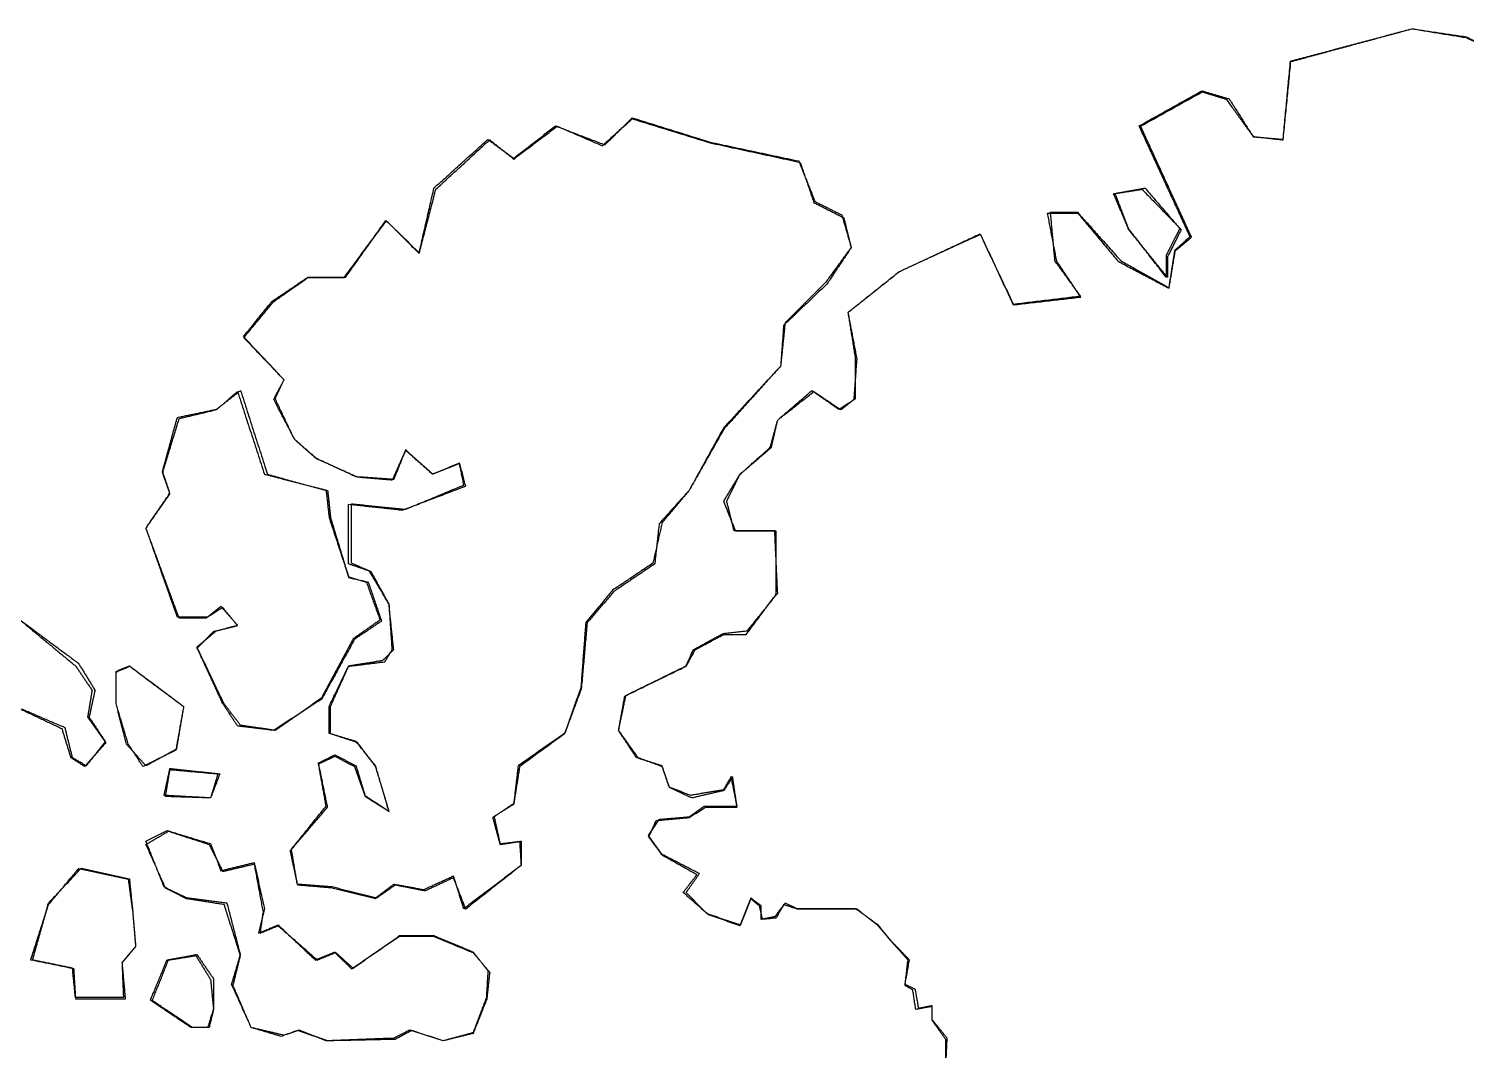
# Model space of a CAD drawing. Header units: millimetres. Extents: x 4 to 525, y -334 to -6.
# Drawn here: x 110.9 to 213.9, y -79.2 to -5.9 of the extents above; entities that cross this region are included whole.
import ezdxf

# ---------------------------------------------------------------- set-up
doc = ezdxf.new("R2010")
doc.units = ezdxf.units.MM
for name, color, linetype in [('boundaries', 7, 'CONTINUOUS'), ('boundaries001', 7, 'CONTINUOUS'), ('boundaries002', 7, 'CONTINUOUS'), ('boundaries004', 7, 'CONTINUOUS'), ('boundaries014', 7, 'CONTINUOUS'), ('boundaries016', 7, 'CONTINUOUS'), ('boundaries021', 7, 'CONTINUOUS'), ('boundaries024', 7, 'CONTINUOUS'), ('boundaries028', 7, 'CONTINUOUS'), ('boundaries030', 7, 'CONTINUOUS'), ('mapOutline272', 7, 'CONTINUOUS'), ('mapOutline274', 7, 'CONTINUOUS'), ('mapOutline277', 7, 'CONTINUOUS'), ('mapOutline282', 7, 'CONTINUOUS'), ('mapOutline287', 7, 'CONTINUOUS'), ('mapOutline289', 7, 'CONTINUOUS'), ('mapOutline299', 7, 'CONTINUOUS'), ('mapOutline301', 7, 'CONTINUOUS'), ('mapOutline302', 7, 'CONTINUOUS'), ('mapOutline303', 7, 'CONTINUOUS')]:
    doc.layers.add(name, color=color, linetype=linetype)

msp = doc.modelspace()

# ---------------------------------------------------------------- linework, layer by layer
at = {"layer": 'boundaries'}
for points in [[(201.295, -8.2497), (210, -5.9267)], [(210, -5.9267), (213.889, -6.5061)], [(213.889, -6.5061), (219.26, -9.0223)], [(200.766, -13.8589), (201.295, -8.2497)], [(190.447, -12.8905), (194.945, -10.377)], [(194.945, -10.377), (196.903, -10.9564)], [(196.903, -10.9564), (198.623, -13.6657)], [(194.098, -20.8254), (190.447, -12.8905)], [(198.623, -13.6657), (200.766, -13.8589)], [(184.415, -22.569), (184.097, -19.0844)], [(184.097, -19.0844), (186.029, -19.0844)], [(186.029, -19.0844), (189.151, -22.569)], [(173.249, -23.3415), (179.044, -20.6322)], [(179.044, -20.6322), (181.425, -25.6646)], [(193.014, -21.7937), (194.098, -20.8254)], [(186.24, -25.0825), (184.415, -22.569)], [(189.151, -22.569), (192.59, -24.5004)], [(192.59, -24.5004), (193.014, -21.7937)], [(169.598, -26.2467), (173.249, -23.3415)], [(181.425, -25.6646), (186.24, -25.0825)], [(170.127, -29.5275), (169.598, -26.2467)], [(170.127, -32.4379), (170.127, -29.5275)], [(164.544, -33.9725), (167.005, -31.8558)], [(167.005, -31.8558), (168.936, -33.2052)], [(168.936, -33.2052), (170.127, -32.4379)], [(164.095, -35.9304), (164.544, -33.9725)], [(161.846, -37.8619), (164.095, -35.9304)], [(160.893, -39.7933), (161.846, -37.8619)], [(161.422, -41.91), (160.893, -39.7933)], [(164.333, -41.91), (161.422, -41.91)], [(164.544, -46.3815), (164.333, -41.91)], [(162.375, -49.0802), (164.544, -46.3815)], [(158.512, -50.4296), (160.655, -49.2654)], [(160.655, -49.2654), (162.375, -49.0802)], [(157.983, -51.5938), (158.512, -50.4296)], [(153.67, -53.7104), (157.983, -51.5938)], [(153.141, -56.224), (153.67, -53.7104)], [(154.437, -58.1819), (153.141, -56.224)], [(156.263, -58.764), (154.437, -58.1819)], [(156.792, -60.2985), (156.263, -58.764)], [(161.211, -59.5312), (160.655, -60.4838)], [(161.634, -61.6479), (161.211, -59.5312)], [(158.3, -60.8806), (156.792, -60.2985)], [(160.655, -60.4838), (158.3, -60.8806)], [(158.194, -62.4152), (159.279, -61.6479)], [(159.279, -61.6479), (161.634, -61.6479)], [(155.284, -63.7646), (156.051, -62.6004)], [(156.051, -62.6004), (158.194, -62.4152)], [(156.263, -65.114), (155.284, -63.7646)], [(158.935, -66.4898), (156.263, -65.114)], [(157.983, -67.8392), (158.935, -66.4898)], [(159.491, -69.3738), (157.983, -67.8392)], [(162.613, -68.236), (161.846, -70.1675)], [(163.354, -68.7917), (162.613, -68.236)], [(163.354, -69.7706), (163.354, -68.7917)], [(165.074, -68.6065), (164.333, -69.5854)], [(165.92, -69.0033), (165.074, -68.6065)], [(170.127, -69.0033), (165.92, -69.0033)], [(171.741, -70.1675), (170.127, -69.0033)], [(161.846, -70.1675), (159.491, -69.3738)], [(164.333, -69.5854), (163.354, -69.7706)], [(172.694, -71.3317), (171.741, -70.1675)], [(173.99, -72.681), (172.694, -71.3317)], [(173.673, -74.4273), (173.99, -72.681)], [(174.413, -74.7977), (173.673, -74.4273)], [(174.651, -76.1471), (174.413, -74.7977)], [(175.604, -75.9619), (174.651, -76.1471)], [(175.604, -76.9408), (175.604, -75.9619)], [(176.689, -78.2902), (175.604, -76.9408)], [(176.583, -80.6185), (176.689, -78.2902)]]:
    msp.add_open_spline(points, degree=1, dxfattribs=at)
at = {"layer": 'boundaries001'}
for points in [[(152.162, -14.2452), (154.12, -12.3111)], [(154.12, -12.3111), (159.703, -14.052)], [(145.627, -15.2135), (148.616, -12.8905)], [(148.616, -12.8905), (152.162, -14.2452)], [(139.912, -17.3434), (143.775, -13.8589)], [(143.775, -13.8589), (145.627, -15.2135)], [(159.702, -14.052), (166.053, -15.4067)], [(166.053, -15.4067), (167.217, -18.3118)], [(138.853, -21.9869), (139.912, -17.3434)], [(167.217, -18.3118), (169.148, -19.2775)], [(169.148, -19.2775), (169.81, -21.6006)], [(133.588, -23.7278), (136.472, -19.6665)], [(136.472, -19.6665), (138.853, -21.9869)], [(169.81, -21.6006), (167.984, -24.1035)], [(128.296, -25.4794), (130.889, -23.7278)], [(130.889, -23.7278), (133.588, -23.7278)], [(167.984, -24.1035), (165.074, -27.014)], [(126.259, -27.9929), (128.296, -25.4794)], [(165.074, -27.014), (164.756, -30.1096)], [(129.17, -31.0885), (126.259, -27.9929)], [(164.756, -30.1096), (160.655, -34.5546)], [(128.535, -32.4379), (129.17, -31.0885)], [(129.91, -35.3483), (128.535, -32.4379)], [(160.655, -34.5546), (158.194, -39.026)], [(131.419, -36.6977), (129.91, -35.3483)], [(134.329, -38.0471), (131.419, -36.6977)], [(137.874, -36.1156), (137.028, -38.2323)], [(139.806, -37.8619), (137.874, -36.1156)], [(141.737, -37.0681), (139.806, -37.8619)], [(142.055, -38.6292), (141.737, -37.0681)], [(137.028, -38.2323), (134.329, -38.0471)], [(137.874, -40.3754), (142.055, -38.6292)], [(158.194, -39.026), (156.263, -41.3279)], [(134.011, -44.2383), (134.011, -39.9785)], [(134.011, -39.9785), (137.874, -40.3754)], [(156.263, -41.3279), (155.601, -44.2383)], [(135.308, -44.8204), (134.011, -44.2383)], [(155.601, -44.2383), (152.718, -46.1698)], [(136.684, -47.1488), (135.308, -44.8204)], [(152.718, -46.1698), (150.786, -48.4981)], [(137.028, -50.4296), (136.684, -47.1487)], [(150.786, -48.4981), (150.442, -53.1283)], [(136.26, -51.1969), (137.028, -50.4296)], [(133.8, -51.5938), (136.26, -51.1969)], [(132.398, -54.5042), (133.8, -51.5938)], [(150.442, -53.1283), (149.278, -56.4356)], [(132.398, -56.4356), (132.398, -54.5042)], [(134.329, -57.0177), (132.398, -56.4356)], [(149.278, -56.4356), (145.944, -58.764)], [(135.731, -58.764), (134.329, -57.0177)], [(131.63, -58.5523), (132.821, -57.9702)], [(132.186, -61.6479), (131.63, -58.5523)], [(132.821, -57.9702), (134.329, -58.764)], [(134.329, -58.764), (134.964, -60.8806)], [(136.684, -62.0183), (135.731, -58.764)], [(145.944, -58.764), (145.627, -61.4627)], [(129.699, -64.7435), (132.186, -61.6479)], [(134.964, -60.8806), (136.684, -62.0183)], [(145.627, -61.4627), (144.224, -62.4152)], [(144.224, -62.4152), (144.648, -64.3467)], [(130.122, -67.2571), (129.699, -64.7435)], [(144.648, -64.3467), (146.156, -64.1615)], [(146.156, -64.1615), (146.156, -65.9077)], [(146.156, -65.9077), (142.055, -69.0033)], [(141.314, -66.675), (139.171, -67.654)], [(142.055, -69.0033), (141.314, -66.675)], [(132.609, -67.4423), (130.122, -67.2571)], [(135.731, -68.236), (132.609, -67.4423)], [(137.028, -67.2571), (135.731, -68.236)], [(139.171, -67.654), (137.028, -67.2571)]]:
    msp.add_open_spline(points, degree=1, dxfattribs=at)
at = {"layer": 'boundaries002'}
for points in [[(188.727, -17.7297), (190.87, -17.3434)], [(190.87, -17.3434), (193.357, -20.2459)], [(189.68, -20.2459), (188.727, -17.7297)], [(192.379, -23.7278), (189.68, -20.2459)], [(193.358, -20.2459), (192.379, -22.18)], [(192.379, -22.18), (192.379, -23.7278)]]:
    msp.add_open_spline(points, degree=1, dxfattribs=at)
at = {"layer": 'boundaries004'}
for points in [[(124.328, -33.2052), (126.048, -31.8558)], [(126.048, -31.8558), (127.979, -37.8619)], [(120.465, -37.6502), (121.523, -33.7873)], [(121.523, -33.7873), (124.328, -33.2052)], [(120.994, -39.2112), (120.465, -37.6502)], [(127.979, -37.8619), (132.186, -39.026)], [(132.186, -39.026), (132.398, -40.9575)], [(119.274, -41.7248), (120.994, -39.2112)], [(132.398, -40.9575), (133.8, -45.2173)], [(121.523, -48.1012), (119.274, -41.7248)], [(133.8, -45.2173), (135.07, -45.5877)], [(135.07, -45.5877), (136.049, -48.3129)], [(124.645, -47.334), (123.693, -48.1012)], [(125.836, -48.6833), (124.645, -47.334)], [(123.693, -48.1012), (121.523, -48.1012)], [(136.049, -48.3129), (134.117, -49.6623)], [(122.925, -50.2444), (124.328, -49.0802)], [(124.328, -49.0802), (125.836, -48.6833)], [(124.857, -54.2925), (122.925, -50.2444)], [(134.117, -49.6623), (131.842, -53.9221)], [(126.048, -55.8535), (124.857, -54.2925)], [(131.842, -53.9221), (128.535, -56.224)], [(128.535, -56.224), (126.048, -55.8535)]]:
    msp.add_open_spline(points, degree=1, dxfattribs=at)
at = {"layer": 'boundaries014'}
for points in [[(109.194, -47.5192), (114.432, -51.4085)], [(114.432, -51.4085), (115.623, -53.34)], [(115.623, -53.34), (115.2, -55.2715)], [(113.48, -56.0387), (110.358, -54.6894)], [(115.2, -55.2715), (116.364, -57.0177)], [(114.009, -58.1819), (113.48, -56.0387)], [(116.364, -57.0177), (114.988, -58.764)], [(114.988, -58.764), (114.009, -58.1819)]]:
    msp.add_open_spline(points, degree=1, dxfattribs=at)
at = {"layer": 'boundaries016'}
for points in [[(117.131, -51.9906), (118.084, -51.5938)], [(117.131, -54.2925), (117.131, -51.9906)], [(118.084, -51.5938), (121.973, -54.5042)], [(117.872, -57.2029), (117.131, -54.2925)], [(121.973, -54.5042), (121.417, -57.5998)], [(119.274, -58.764), (117.872, -57.2029)], [(121.417, -57.5998), (119.274, -58.764)]]:
    msp.add_open_spline(points, degree=1, dxfattribs=at)
at = {"layer": 'boundaries021'}
for points in [[(120.571, -60.8806), (120.994, -58.9492)], [(120.994, -58.9492), (124.434, -59.3196)], [(124.434, -59.3196), (123.904, -61.0658)], [(123.904, -61.0658), (120.571, -60.8806)]]:
    msp.add_open_spline(points, degree=1, dxfattribs=at)
at = {"layer": 'boundaries024'}
for points in [[(119.274, -64.1615), (120.782, -63.3942)], [(120.782, -63.3942), (123.904, -64.3467)], [(120.571, -67.4423), (119.274, -64.1615)], [(123.904, -64.3467), (124.645, -66.2781)], [(124.645, -66.2781), (127.026, -65.696)], [(127.026, -65.696), (127.767, -69.0033)], [(122.185, -68.236), (120.571, -67.4423)], [(125.095, -68.6065), (122.185, -68.236)], [(126.048, -72.2842), (125.095, -68.6065)], [(127.767, -69.0033), (127.344, -70.7496)], [(127.344, -70.7496), (128.746, -70.1675)], [(128.746, -70.1675), (131.419, -72.681)], [(134.117, -73.2631), (137.451, -70.9348)], [(137.451, -70.9348), (139.912, -70.9348)], [(139.912, -70.9348), (142.716, -72.099)], [(131.419, -72.681), (132.821, -72.099)], [(132.821, -72.099), (134.117, -73.2631)], [(142.716, -72.099), (143.775, -73.4483)], [(125.413, -74.4273), (126.048, -72.2842)], [(143.775, -73.4483), (143.669, -75.3798)], [(126.815, -77.5229), (125.413, -74.4273)], [(143.669, -75.3798), (142.716, -77.8933)], [(129.17, -78.0785), (126.815, -77.5229)], [(130.254, -77.7081), (129.17, -78.0785)], [(132.186, -78.4754), (130.254, -77.7081)], [(137.028, -78.2902), (132.186, -78.4754)], [(138.192, -77.7081), (137.028, -78.2902)], [(140.573, -78.4754), (138.192, -77.7081)], [(142.716, -77.8933), (140.573, -78.4754)]]:
    msp.add_open_spline(points, degree=1, dxfattribs=at)
at = {"layer": 'boundaries028'}
for points in [[(112.289, -68.6065), (114.644, -66.0929)], [(114.644, -66.0929), (118.084, -66.8602)], [(118.084, -66.8602), (118.322, -69.1885)], [(111.151, -72.681), (112.289, -68.6065)], [(118.322, -69.1885), (118.533, -71.7021)], [(118.533, -71.7021), (117.554, -72.8662)], [(114.009, -73.2631), (111.151, -72.681)], [(117.554, -72.8662), (117.66, -75.3798)], [(114.221, -75.3798), (114.009, -73.2631)], [(117.66, -75.3798), (114.221, -75.3798)]]:
    msp.add_open_spline(points, degree=1, dxfattribs=at)
at = {"layer": 'boundaries030'}
for points in [[(119.592, -75.565), (120.782, -72.681)], [(120.782, -72.681), (122.925, -72.2842)], [(122.925, -72.2842), (124.116, -74.0304)], [(124.116, -74.0304), (124.116, -76.1471)], [(122.502, -77.5229), (119.592, -75.565)], [(124.116, -76.1471), (123.693, -77.5229)], [(123.693, -77.5229), (122.502, -77.5229)]]:
    msp.add_open_spline(points, degree=1, dxfattribs=at)
at = {"layer": 'mapOutline272'}
for points in [[(119.724, -75.5915), (120.888, -72.681)], [(120.888, -72.681), (122.846, -72.3635)], [(122.846, -72.3635), (123.904, -74.0833)], [(123.904, -74.0833), (124.116, -76.2265)], [(122.608, -77.5229), (119.724, -75.5915)], [(124.116, -76.2265), (123.799, -77.5229)], [(123.799, -77.5229), (122.608, -77.5229)]]:
    msp.add_open_spline(points, degree=1, dxfattribs=at)
at = {"layer": 'mapOutline274'}
for points in [[(112.289, -68.7123), (114.459, -66.1194)], [(114.459, -66.1194), (118.004, -66.8867)], [(118.004, -66.8867), (118.322, -69.2415)], [(111.019, -72.681), (112.289, -68.7123)], [(118.322, -69.2415), (118.533, -71.7285)], [(118.533, -71.7285), (117.554, -72.8927)], [(114.115, -73.316), (111.019, -72.681)], [(117.554, -72.8927), (117.792, -75.4856)], [(114.247, -75.4856), (114.115, -73.316)], [(117.792, -75.4856), (114.247, -75.4856)]]:
    msp.add_open_spline(points, degree=1, dxfattribs=at)
at = {"layer": 'mapOutline277'}
for points in [[(119.274, -64.3996), (120.888, -63.4471)], [(120.888, -63.4471), (123.799, -64.3996)], [(120.676, -67.5217), (119.274, -64.3996)], [(123.799, -64.3996), (124.777, -66.331)], [(124.777, -66.331), (127.026, -65.8019)], [(127.026, -65.8019), (127.661, -69.2415)], [(122.185, -68.289), (120.676, -67.5217)], [(124.883, -68.7123), (122.185, -68.289)], [(126.047, -72.3635), (124.883, -68.7123)], [(127.661, -69.2415), (127.45, -70.7496)], [(127.45, -70.7496), (128.746, -70.2204)], [(128.746, -70.2204), (131.551, -72.681)], [(134.011, -73.316), (137.451, -70.9612)], [(137.451, -70.9612), (139.832, -70.9612)], [(139.832, -70.9612), (142.716, -72.1519)], [(125.518, -74.5067), (126.047, -72.3635)], [(131.551, -72.681), (132.821, -72.1519)], [(132.821, -72.1519), (134.011, -73.316)], [(142.716, -72.1519), (143.907, -73.5542)], [(143.907, -73.5542), (143.695, -75.4856)], [(126.815, -77.5229), (125.518, -74.5067)], [(143.695, -75.4856), (142.716, -77.9462)], [(128.958, -78.1579), (126.815, -77.5229)], [(130.149, -77.7346), (128.958, -78.1579)], [(132.292, -78.4754), (130.149, -77.7346)], [(138.324, -77.7346), (137.134, -78.3696)], [(140.573, -78.4754), (138.324, -77.7346)], [(142.716, -77.9463), (140.573, -78.4754)], [(137.134, -78.3696), (132.292, -78.4754)]]:
    msp.add_open_spline(points, degree=1, dxfattribs=at)
at = {"layer": 'mapOutline282'}
for points in [[(120.676, -60.96), (120.994, -59.0285)], [(120.994, -59.0285), (124.566, -59.346)], [(124.566, -59.346), (123.904, -61.0658)], [(123.904, -61.0658), (120.676, -60.96)]]:
    msp.add_open_spline(points, degree=1, dxfattribs=at)
at = {"layer": 'mapOutline287'}
for points in [[(117.131, -52.0435), (118.11, -51.6202)], [(117.131, -54.2925), (117.131, -52.0435)], [(118.11, -51.6202), (121.973, -54.5042)], [(118.004, -57.2029), (117.131, -54.2925)], [(121.973, -54.5042), (121.444, -57.6262)], [(119.063, -58.8169), (118.004, -57.2029)], [(121.444, -57.6262), (119.062, -58.8169)]]:
    msp.add_open_spline(points, degree=1, dxfattribs=at)
at = {"layer": 'mapOutline289'}
for points in [[(109.299, -47.5192), (114.247, -51.6202)], [(114.247, -51.6202), (115.411, -53.34)], [(115.411, -53.34), (115.094, -55.2715)], [(113.268, -56.1181), (110.358, -54.7423)], [(115.094, -55.2715), (116.39, -57.0971)], [(113.903, -58.1819), (113.268, -56.1181)], [(116.39, -57.0971), (114.882, -58.8169)], [(114.882, -58.8169), (113.903, -58.1819)]]:
    msp.add_open_spline(points, degree=1, dxfattribs=at)
at = {"layer": 'mapOutline299'}
for points in [[(124.328, -33.2317), (125.836, -31.9352)], [(125.836, -31.9352), (127.767, -37.8619)], [(120.465, -37.756), (121.655, -33.8667)], [(121.655, -33.8667), (124.328, -33.2317)], [(120.994, -39.2642), (120.465, -37.756)], [(127.767, -37.8619), (132.292, -39.026)], [(132.292, -39.026), (132.503, -40.984)], [(119.274, -41.7248), (120.994, -39.2642)], [(132.503, -40.984), (133.8, -45.2702)], [(121.655, -48.1806), (119.274, -41.7248)], [(133.8, -45.2702), (135.202, -45.5877)], [(135.202, -45.5877), (136.155, -48.3923)], [(123.587, -48.1806), (121.655, -48.1806)], [(124.778, -47.4133), (123.587, -48.1806)], [(125.836, -48.7098), (124.778, -47.4133)], [(136.155, -48.3923), (134.223, -49.6887)], [(122.952, -50.3237), (124.116, -49.1331)], [(124.116, -49.1331), (125.836, -48.7098)], [(124.778, -54.2925), (122.952, -50.3237)], [(134.223, -49.6887), (131.868, -53.975)], [(125.836, -55.9065), (124.778, -54.2925)], [(131.868, -53.975), (128.429, -56.224)], [(128.429, -56.224), (125.836, -55.9065)]]:
    msp.add_open_spline(points, degree=1, dxfattribs=at)
at = {"layer": 'mapOutline301'}
for points in [[(188.621, -17.7535), (190.659, -17.436)], [(190.659, -17.436), (193.463, -20.32)], [(189.706, -20.32), (188.621, -17.7535)], [(192.484, -23.7596), (189.706, -20.32)], [(193.463, -20.32), (192.484, -22.2779)], [(192.484, -22.2779), (192.484, -23.7596)]]:
    msp.add_open_spline(points, degree=1, dxfattribs=at)
at = {"layer": 'mapOutline302'}
for points in [[(145.627, -15.2665), (148.749, -12.9117)], [(148.749, -12.9117), (151.977, -14.314)], [(151.977, -14.314), (154.12, -12.3825)], [(154.12, -12.3825), (159.702, -14.1023)], [(140.044, -17.436), (143.907, -13.8906)], [(143.907, -13.8906), (145.627, -15.2665)], [(159.703, -14.1023), (166.158, -15.5046)], [(166.158, -15.5046), (167.137, -18.3885)], [(138.853, -22.0398), (140.044, -17.436)], [(167.137, -18.3885), (169.28, -19.4733)], [(169.28, -19.4733), (169.81, -21.6165)], [(133.482, -23.7596), (136.499, -19.685)], [(136.499, -19.685), (138.853, -22.0398)], [(169.81, -21.6165), (168.09, -24.2094)], [(128.429, -25.4794), (130.889, -23.7596)], [(130.889, -23.7596), (133.482, -23.7596)], [(168.09, -24.2094), (164.968, -27.1992)], [(126.286, -28.0723), (128.429, -25.4794)], [(164.968, -27.1992), (164.756, -30.1096)], [(129.17, -31.0885), (126.286, -28.0723)], [(164.756, -30.1096), (160.681, -34.634)], [(128.429, -32.4908), (129.17, -31.0885)], [(129.937, -35.3748), (128.429, -32.4908)], [(160.681, -34.634), (158.194, -39.026)], [(131.551, -36.7771), (129.937, -35.3748)], [(134.435, -38.0735), (131.551, -36.7771)], [(137.874, -36.1421), (136.922, -38.2852)], [(139.832, -37.8619), (137.874, -36.1421)], [(136.922, -38.2852), (134.435, -38.0735)], [(141.764, -37.0946), (139.832, -37.8619)], [(142.187, -38.7085), (141.764, -37.0946)], [(137.663, -40.4283), (142.187, -38.7085)], [(158.194, -39.026), (156.051, -41.4073)], [(133.8, -44.2913), (133.8, -40.005)], [(133.8, -40.005), (137.663, -40.4283)], [(156.051, -41.4073), (155.734, -44.2912)], [(135.414, -44.8469), (133.8, -44.2913)], [(155.734, -44.2912), (152.823, -46.2492)], [(136.71, -47.2017), (135.414, -44.8469)], [(152.823, -46.2492), (150.892, -48.4981)], [(136.922, -50.4296), (136.71, -47.2017)], [(150.892, -48.4981), (150.469, -53.2342)], [(136.393, -51.3027), (136.922, -50.4296)], [(133.8, -51.6202), (136.393, -51.3027)], [(132.503, -54.5042), (133.8, -51.6202)], [(150.469, -53.2342), (149.278, -56.4621)], [(132.503, -56.4621), (132.503, -54.5042)], [(134.435, -57.0971), (132.503, -56.4621)], [(149.278, -56.4621), (146.05, -58.8169)], [(135.731, -58.8169), (134.435, -57.0971)], [(131.657, -58.6052), (132.821, -58.076)], [(132.292, -61.7273), (131.657, -58.6052)], [(132.821, -58.076), (134.223, -58.8169)], [(134.223, -58.8169), (134.99, -60.96)], [(136.71, -62.0448), (135.731, -58.8169)], [(146.05, -58.8169), (145.627, -61.5156)], [(129.619, -64.8494), (132.292, -61.7273)], [(134.99, -60.96), (136.71, -62.0448)], [(145.627, -61.5156), (144.119, -62.4681)], [(144.119, -62.4681), (144.648, -64.3996)], [(130.149, -67.31), (129.619, -64.8494)], [(144.648, -64.3996), (146.05, -64.1879)], [(146.05, -64.1879), (146.156, -65.9077)], [(146.156, -65.9077), (142.187, -69.0298)], [(141.314, -66.7808), (139.277, -67.7333)], [(142.187, -69.0298), (141.314, -66.7808)], [(132.609, -67.5217), (130.149, -67.31)], [(135.731, -68.289), (132.609, -67.5217)], [(137.134, -67.31), (135.731, -68.289)], [(139.277, -67.7333), (137.134, -67.31)]]:
    msp.add_open_spline(points, degree=1, dxfattribs=at)
at = {"layer": 'mapOutline303'}
for points in [[(201.321, -8.2815), (210.026, -5.9267)], [(210.026, -5.9267), (213.889, -6.5617)], [(213.889, -6.5617), (219.154, -9.0488)], [(200.766, -13.8906), (201.321, -8.2815)], [(190.553, -12.9117), (194.971, -10.451)], [(194.971, -10.451), (196.691, -10.9802)], [(196.691, -10.9802), (198.623, -13.6525)], [(194.204, -20.8756), (190.553, -12.9117)], [(198.623, -13.6525), (200.766, -13.8906)], [(184.547, -22.5954), (183.885, -19.1558)], [(183.885, -19.1558), (186.055, -19.1558)], [(186.055, -19.1558), (188.939, -22.5954)], [(173.249, -23.3363), (179.07, -20.664)], [(179.07, -20.664), (181.425, -25.7175)], [(193.04, -21.8281), (194.204, -20.8756)], [(186.267, -25.1619), (184.547, -22.5954)], [(188.939, -22.5954), (192.59, -24.5269)], [(192.59, -24.5269), (193.04, -21.8281)], [(169.598, -26.2467), (173.249, -23.3363)], [(181.425, -25.7175), (186.267, -25.1619)], [(170.233, -29.5804), (169.598, -26.2467)], [(170.021, -32.4908), (170.233, -29.5804)], [(164.544, -33.9725), (167.137, -31.9352)], [(167.137, -31.9352), (169.069, -33.2317)], [(169.069, -33.2317), (170.021, -32.4908)], [(164.015, -35.9304), (164.544, -33.9725)], [(161.846, -37.8619), (164.015, -35.9304)], [(160.681, -39.7933), (161.846, -37.8619)], [(161.528, -41.9365), (160.681, -39.7933)], [(164.439, -41.9365), (161.528, -41.9365)], [(164.439, -46.4608), (164.439, -41.9365)], [(162.295, -49.3448), (164.439, -46.4608)], [(158.644, -50.4296), (160.681, -49.3448)], [(160.681, -49.3448), (162.295, -49.3448)], [(157.983, -51.6202), (158.644, -50.4296)], [(153.591, -53.7633), (157.983, -51.6202)], [(153.141, -56.224), (153.591, -53.7633)], [(154.543, -58.1819), (153.141, -56.224)], [(156.263, -58.8169), (154.543, -58.1819)], [(156.792, -60.325), (156.263, -58.8169)], [(161.316, -59.5577), (160.681, -60.5367)], [(161.634, -61.7273), (161.316, -59.5577)], [(158.406, -61.0658), (156.792, -60.325)], [(160.681, -60.5367), (158.406, -61.0658)], [(158.194, -62.4681), (159.385, -61.7273)], [(159.385, -61.7273), (161.634, -61.7273)], [(155.31, -63.8704), (155.84, -62.6798)], [(155.84, -62.6798), (158.194, -62.4681)], [(156.263, -65.1669), (155.31, -63.8704)], [(158.75, -66.5692), (156.263, -65.1669)], [(157.771, -67.8392), (158.75, -66.5692)], [(159.597, -69.4531), (157.771, -67.8392)], [(162.613, -68.289), (161.846, -70.2204)], [(163.248, -68.8181), (162.613, -68.289)], [(163.46, -69.7706), (163.248, -68.8181)], [(164.968, -68.7123), (164.439, -69.6648)], [(165.947, -69.0298), (164.968, -68.7123)], [(161.846, -70.2204), (159.597, -69.4531)], [(164.439, -69.6648), (163.46, -69.7706)], [(170.233, -69.0298), (165.947, -69.0298)], [(171.741, -70.2204), (170.233, -69.0298)], [(172.72, -71.3846), (171.741, -70.2204)], [(173.884, -72.681), (172.72, -71.3846)], [(173.672, -74.5067), (173.884, -72.681)], [(174.228, -74.8242), (173.672, -74.5067)], [(174.44, -76.2265), (174.228, -74.8242)], [(175.604, -76.0148), (174.44, -76.2265)], [(175.604, -76.9938), (175.604, -76.0148)], [(176.583, -78.3696), (175.604, -76.9938)], [(176.583, -80.645), (176.583, -78.3696)]]:
    msp.add_open_spline(points, degree=1, dxfattribs=at)

doc.saveas('drawing.dxf')
